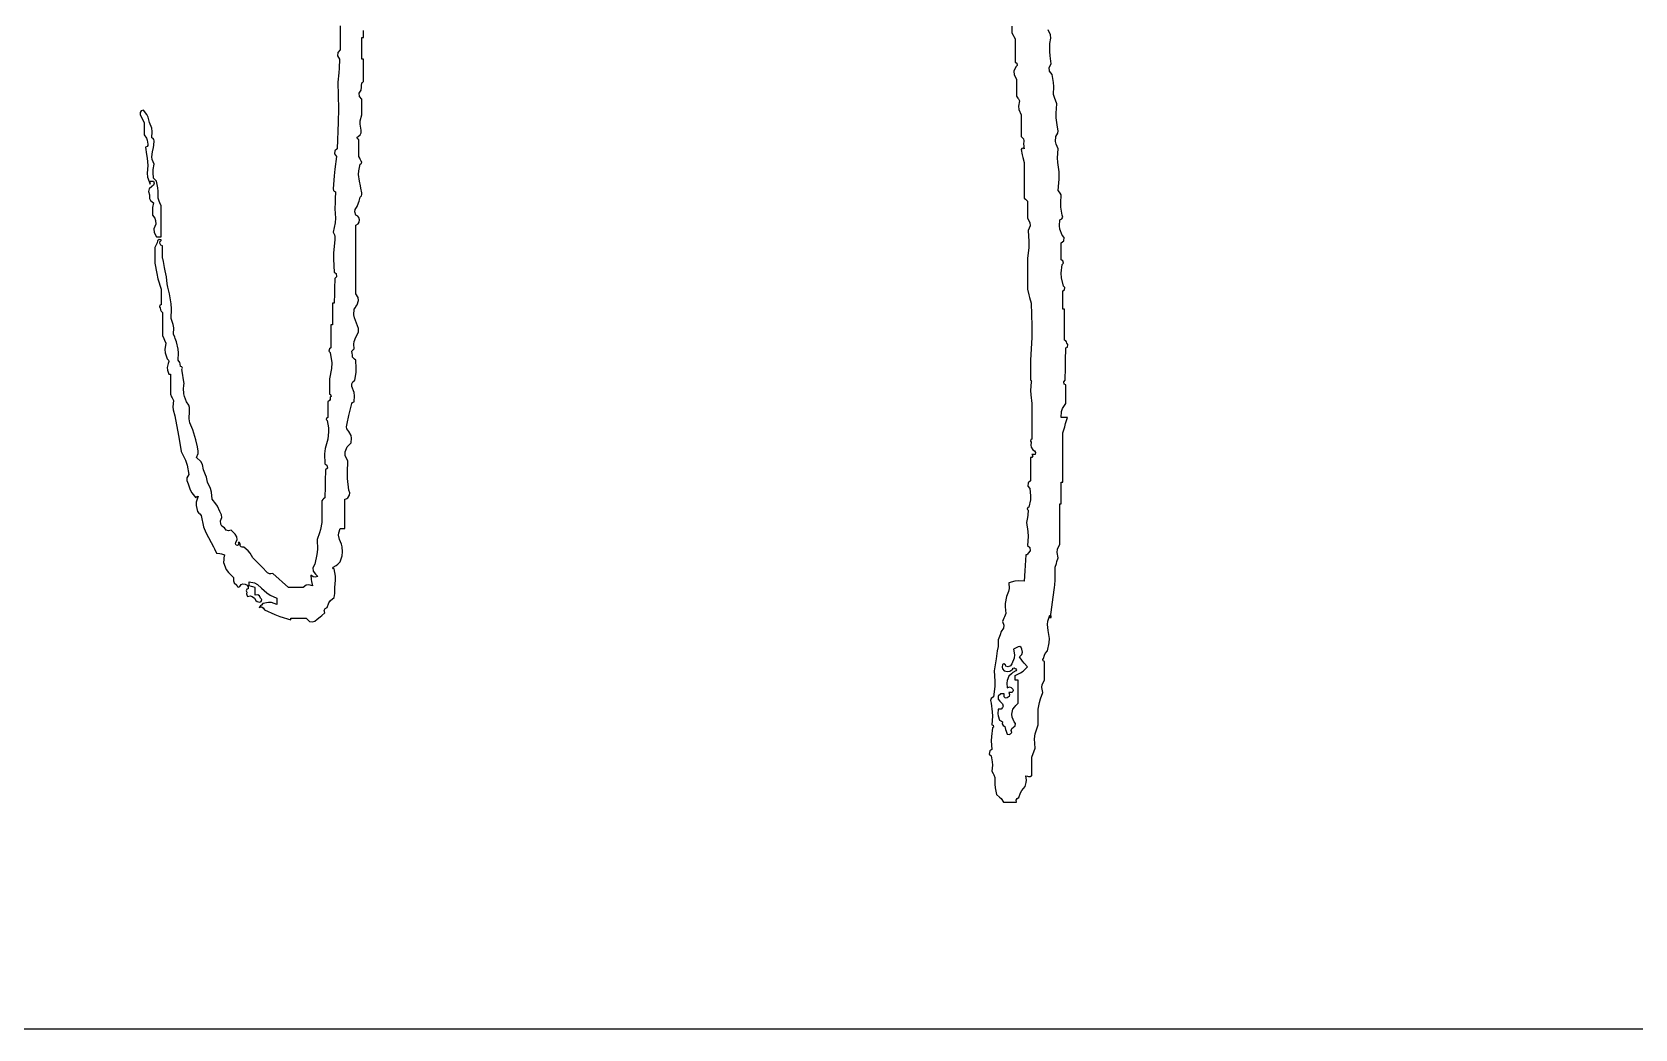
# Model space of a CAD drawing. Header units: inches. Extents: x 0 to 508000, y 0 to 738838.
# Drawn here: x 86850 to 87403, y 11856 to 12199 of the extents above; entities that cross this region are included whole.
import ezdxf

# ---------------------------------------------------------------- set-up
doc = ezdxf.new("R2010")
doc.units = ezdxf.units.IN
doc.header["$LTSCALE"] = 1000
doc.header["$MEASUREMENT"] = 0
doc.layers.get('0').update_dxf_attribs({"true_color": 0xffffff})
doc.layers.add('TK', color=7, linetype='Continuous', true_color=0xffffff)
doc.layers.add('TK-TEXT', color=4, linetype='Continuous', true_color=0x00ffff)

# ---------------------------------------------------------------- blocks, each defined once
blk = doc.blocks.new('CCIAD-TK-A2-图签')
at = {"layer": 'TK', "lineweight": -3}
for p, q in [((531.1173, 51.6277), (582.187, 51.6277)), ((531.1173, 51.6277), (582.187, 51.6277)), ((531.3173, 51.6277), (582.387, 51.6277)), ((533.3173, 51.6277), (582.387, 51.6277))]:
    blk.add_line(p, q, dxfattribs=at)
blk = doc.blocks.new('A$C4E5A0049')
at = {"lineweight": -3}
for p, q in [((18.612, 6.982), (18.612, 6.91)), ((18.82, 6.877), (18.82, 6.938)), ((24.655, 6.979), (24.655, 6.918)), ((25.001, 6.9), (24.981, 6.946)), ((18.612, 6.91), (18.612, 6.765)), ((18.806, 6.799), (18.806, 6.877)), ((18.806, 6.877), (18.812, 6.877)), ((18.806, 6.76), (18.806, 6.799)), ((18.812, 6.877), (18.815, 6.877)), ((18.815, 6.877), (18.82, 6.877)), ((24.655, 6.918), (24.666, 6.896)), ((24.666, 6.896), (24.671, 6.885)), ((24.671, 6.885), (24.683, 6.863)), ((24.683, 6.863), (24.683, 6.779)), ((24.683, 6.779), (24.683, 6.738)), ((24.995, 6.821), (25.004, 6.871)), ((24.996, 6.749), (24.995, 6.821)), ((25.004, 6.871), (25.001, 6.9)), ((18.59, 6.74), (18.588, 6.711)), ((18.588, 6.711), (18.605, 6.682)), ((18.612, 6.765), (18.59, 6.74)), ((18.605, 6.682), (18.603, 6.599)), ((18.806, 6.682), (18.806, 6.76)), ((18.812, 6.682), (18.806, 6.682)), ((18.815, 6.682), (18.812, 6.682)), ((18.82, 6.682), (18.815, 6.682)), ((18.82, 6.602), (18.82, 6.682)), ((24.683, 6.738), (24.683, 6.654)), ((24.683, 6.654), (24.698, 6.646)), ((24.698, 6.646), (24.701, 6.625)), ((24.99, 6.607), (25.009, 6.64)), ((24.999, 6.712), (24.996, 6.749)), ((25.009, 6.64), (24.999, 6.712)), ((18.6, 6.557), (18.591, 6.474)), ((18.603, 6.599), (18.6, 6.557)), ((18.82, 6.561), (18.82, 6.602)), ((18.82, 6.481), (18.82, 6.561)), ((24.69, 6.613), (24.672, 6.572)), ((24.672, 6.572), (24.674, 6.54)), ((24.674, 6.54), (24.696, 6.501)), ((24.701, 6.625), (24.69, 6.613)), ((24.696, 6.501), (24.696, 6.44)), ((24.992, 6.574), (24.99, 6.607)), ((25.016, 6.543), (24.992, 6.574)), ((25.028, 6.472), (25.016, 6.543)), ((18.591, 6.474), (18.596, 6.235)), ((18.782, 6.376), (18.799, 6.404)), ((18.784, 6.346), (18.782, 6.376)), ((18.806, 6.321), (18.784, 6.346)), ((18.799, 6.404), (18.802, 6.429)), ((18.802, 6.429), (18.804, 6.442)), ((18.804, 6.442), (18.806, 6.467)), ((18.806, 6.467), (18.812, 6.472)), ((18.812, 6.472), (18.815, 6.475)), ((18.815, 6.475), (18.82, 6.481)), ((24.696, 6.44), (24.696, 6.41)), ((24.696, 6.41), (24.696, 6.349)), ((24.696, 6.349), (24.708, 6.332)), ((25.031, 6.435), (25.028, 6.472)), ((25.03, 6.363), (25.031, 6.435)), ((25.041, 6.329), (25.03, 6.363)), ((16.822, 6.216), (16.813, 6.202)), ((16.813, 6.202), (16.813, 6.182)), ((16.841, 6.224), (16.822, 6.216)), ((16.871, 6.184), (16.841, 6.224)), ((18.596, 6.235), (18.594, 6.115)), ((18.806, 6.265), (18.806, 6.321)), ((18.806, 6.238), (18.806, 6.265)), ((18.806, 6.182), (18.806, 6.238)), ((24.708, 6.332), (24.713, 6.324)), ((24.713, 6.324), (24.724, 6.307)), ((24.724, 6.307), (24.714, 6.258)), ((24.714, 6.258), (24.718, 6.228)), ((24.718, 6.228), (24.738, 6.182)), ((25.047, 6.313), (25.041, 6.329)), ((25.058, 6.279), (25.047, 6.313)), ((25.052, 6.196), (25.058, 6.279)), ((16.813, 6.182), (16.827, 6.154)), ((16.827, 6.154), (16.834, 6.14)), ((16.834, 6.14), (16.847, 6.113)), ((16.847, 6.113), (16.847, 6.068)), ((16.847, 6.068), (16.847, 6.046)), ((16.883, 6.16), (16.871, 6.184)), ((16.896, 6.113), (16.883, 6.16)), ((16.916, 6.06), (16.896, 6.113)), ((16.92, 6.03), (16.916, 6.06)), ((18.594, 6.115), (18.584, 5.876)), ((18.791, 6.098), (18.792, 6.128)), ((18.799, 6.043), (18.791, 6.098)), ((18.792, 6.128), (18.806, 6.182)), ((24.738, 6.182), (24.738, 6.104)), ((24.738, 6.104), (24.738, 6.065)), ((24.738, 6.065), (24.738, 5.987)), ((25.053, 6.153), (25.052, 6.196)), ((25.065, 6.071), (25.053, 6.153)), ((25.07, 6.037), (25.065, 6.071)), ((16.847, 6.046), (16.847, 6.001)), ((16.847, 6.001), (16.868, 5.972)), ((16.868, 5.972), (16.876, 5.954)), ((16.876, 5.954), (16.882, 5.918)), ((16.882, 5.918), (16.88, 5.904)), ((16.917, 5.974), (16.92, 6.03)), ((16.929, 5.967), (16.917, 5.974)), ((16.935, 5.959), (16.929, 5.967)), ((16.938, 5.946), (16.935, 5.959)), ((16.936, 5.907), (16.938, 5.946)), ((18.764, 5.979), (18.772, 5.987)), ((18.768, 5.964), (18.764, 5.979)), ((18.778, 5.96), (18.768, 5.964)), ((18.772, 5.987), (18.792, 6.002)), ((18.778, 5.899), (18.778, 5.96)), ((18.792, 6.002), (18.8, 6.018)), ((18.8, 6.018), (18.799, 6.043)), ((24.738, 5.987), (24.758, 5.966)), ((24.758, 5.966), (24.763, 5.947)), ((24.763, 5.947), (24.759, 5.918)), ((24.759, 5.918), (24.761, 5.901)), ((25.048, 5.942), (25.051, 5.987)), ((25.053, 5.918), (25.048, 5.942)), ((25.051, 5.987), (25.067, 6.017)), ((25.072, 5.876), (25.053, 5.918)), ((25.067, 6.017), (25.07, 6.037)), ((16.874, 5.896), (16.861, 5.89)), ((16.861, 5.89), (16.869, 5.824)), ((16.869, 5.824), (16.874, 5.79)), ((16.88, 5.904), (16.874, 5.896)), ((16.874, 5.79), (16.882, 5.724)), ((16.917, 5.804), (16.924, 5.849)), ((16.92, 5.779), (16.917, 5.804)), ((16.938, 5.737), (16.92, 5.779)), ((16.924, 5.849), (16.933, 5.887)), ((16.933, 5.887), (16.936, 5.907)), ((18.563, 5.858), (18.56, 5.829)), ((18.56, 5.829), (18.577, 5.807)), ((18.577, 5.807), (18.562, 5.691)), ((18.584, 5.876), (18.563, 5.858)), ((18.778, 5.868), (18.778, 5.899)), ((18.778, 5.807), (18.778, 5.868)), ((18.787, 5.79), (18.778, 5.807)), ((18.791, 5.782), (18.787, 5.79)), ((18.799, 5.765), (18.791, 5.782)), ((24.745, 5.878), (24.738, 5.869)), ((24.738, 5.869), (24.748, 5.822)), ((24.755, 5.881), (24.745, 5.878)), ((24.748, 5.822), (24.753, 5.798)), ((24.753, 5.798), (24.766, 5.751)), ((24.766, 5.876), (24.755, 5.881)), ((24.761, 5.901), (24.762, 5.893)), ((24.762, 5.893), (24.766, 5.876)), ((25.066, 5.793), (25.072, 5.876)), ((25.067, 5.751), (25.066, 5.793)), ((16.882, 5.724), (16.875, 5.657)), ((16.875, 5.657), (16.879, 5.62)), ((16.928, 5.662), (16.93, 5.688)), ((16.931, 5.612), (16.928, 5.662)), ((16.93, 5.688), (16.938, 5.737)), ((18.557, 5.632), (18.549, 5.515)), ((18.562, 5.691), (18.557, 5.632)), ((18.777, 5.645), (18.779, 5.678)), ((18.785, 5.585), (18.777, 5.645)), ((18.779, 5.678), (18.792, 5.737)), ((18.792, 5.737), (18.803, 5.742)), ((18.807, 5.756), (18.799, 5.765)), ((18.803, 5.742), (18.807, 5.756)), ((24.766, 5.751), (24.766, 5.624)), ((25.079, 5.668), (25.067, 5.751)), ((25.079, 5.601), (25.079, 5.668)), ((16.879, 5.62), (16.903, 5.557)), ((16.893, 5.515), (16.886, 5.49)), ((16.886, 5.49), (16.896, 5.46)), ((16.917, 5.536), (16.893, 5.515)), ((16.903, 5.573), (16.903, 5.585)), ((16.903, 5.585), (16.914, 5.585)), ((16.903, 5.568), (16.903, 5.573)), ((16.903, 5.557), (16.903, 5.568)), ((16.914, 5.585), (16.92, 5.585)), ((16.933, 5.549), (16.917, 5.536)), ((16.92, 5.585), (16.931, 5.585)), ((16.942, 5.601), (16.931, 5.612)), ((16.931, 5.585), (16.938, 5.566)), ((16.938, 5.566), (16.933, 5.549)), ((16.948, 5.596), (16.942, 5.601)), ((16.959, 5.585), (16.948, 5.596)), ((16.972, 5.525), (16.959, 5.585)), ((16.974, 5.493), (16.972, 5.525)), ((16.973, 5.432), (16.974, 5.493)), ((18.549, 5.515), (18.552, 5.501)), ((18.552, 5.501), (18.558, 5.494)), ((18.558, 5.494), (18.57, 5.487)), ((18.57, 5.487), (18.567, 5.426)), ((18.794, 5.543), (18.785, 5.585)), ((18.798, 5.522), (18.794, 5.543)), ((18.806, 5.48), (18.798, 5.522)), ((18.806, 5.463), (18.806, 5.48)), ((24.766, 5.624), (24.766, 5.56)), ((24.766, 5.56), (24.766, 5.432)), ((25.072, 5.501), (25.077, 5.568)), ((25.083, 5.485), (25.072, 5.501)), ((25.077, 5.568), (25.079, 5.601)), ((25.088, 5.476), (25.083, 5.485)), ((16.896, 5.46), (16.897, 5.429)), ((16.897, 5.429), (16.906, 5.409)), ((16.906, 5.409), (16.931, 5.39)), ((16.923, 5.346), (16.922, 5.323)), ((16.931, 5.39), (16.923, 5.346)), ((16.984, 5.404), (16.973, 5.432)), ((16.989, 5.39), (16.984, 5.404)), ((17, 5.362), (16.989, 5.39)), ((17, 5.251), (17, 5.362)), ((18.565, 5.396), (18.563, 5.335)), ((18.567, 5.426), (18.565, 5.396)), ((18.746, 5.33), (18.765, 5.355)), ((18.765, 5.355), (18.776, 5.389)), ((18.776, 5.389), (18.781, 5.405)), ((18.781, 5.405), (18.792, 5.439)), ((18.792, 5.439), (18.802, 5.453)), ((18.802, 5.453), (18.806, 5.463)), ((24.766, 5.432), (24.777, 5.421)), ((24.777, 5.421), (24.783, 5.415)), ((24.783, 5.415), (24.794, 5.404)), ((24.794, 5.404), (24.794, 5.343)), ((24.794, 5.343), (24.794, 5.312)), ((25.099, 5.46), (25.088, 5.476)), ((25.094, 5.388), (25.099, 5.46)), ((25.095, 5.35), (25.094, 5.388)), ((25.106, 5.279), (25.095, 5.35)), ((16.922, 5.323), (16.924, 5.279)), ((16.924, 5.279), (16.943, 5.25)), ((16.952, 5.196), (16.935, 5.154)), ((16.943, 5.25), (16.949, 5.231)), ((16.949, 5.231), (16.952, 5.196)), ((17, 5.196), (17, 5.251)), ((17, 5.084), (17, 5.196)), ((18.567, 5.208), (18.549, 5.126)), ((18.563, 5.335), (18.57, 5.251)), ((18.57, 5.251), (18.567, 5.208)), ((18.742, 5.309), (18.746, 5.33)), ((18.751, 5.279), (18.742, 5.309)), ((18.771, 5.27), (18.751, 5.279)), ((18.751, 5.189), (18.772, 5.2)), ((18.78, 5.258), (18.771, 5.27)), ((18.772, 5.2), (18.782, 5.214)), ((18.785, 5.237), (18.78, 5.258)), ((18.782, 5.214), (18.785, 5.237)), ((24.794, 5.312), (24.794, 5.251)), ((24.794, 5.251), (24.816, 5.213)), ((24.816, 5.213), (24.818, 5.181)), ((25.082, 5.181), (25.085, 5.237)), ((25.085, 5.237), (25.103, 5.244)), ((25.103, 5.244), (25.112, 5.261)), ((25.112, 5.261), (25.106, 5.279)), ((16.935, 5.154), (16.937, 5.123)), ((16.937, 5.123), (16.959, 5.084)), ((16.959, 5.084), (16.975, 5.084)), ((16.983, 5.059), (16.967, 5.047)), ((16.975, 5.084), (16.984, 5.084)), ((17, 5.057), (16.983, 5.059)), ((16.984, 5.084), (17, 5.084)), ((16.999, 5.046), (17.001, 5.051)), ((17.001, 5.051), (17, 5.057)), ((18.549, 5.126), (18.559, 5.1)), ((18.563, 5.057), (18.552, 4.941)), ((18.559, 5.1), (18.562, 5.085)), ((18.562, 5.085), (18.563, 5.057)), ((18.751, 4.941), (18.751, 5.189)), ((24.818, 5.181), (24.801, 5.14)), ((24.801, 5.14), (24.808, 5.04)), ((25.087, 5.151), (25.082, 5.181)), ((25.106, 5.098), (25.087, 5.151)), ((25.124, 5.076), (25.106, 5.098)), ((25.121, 5.047), (25.124, 5.076)), ((16.953, 5.004), (16.945, 4.987)), ((16.945, 4.987), (16.945, 4.932)), ((16.945, 4.932), (16.945, 4.904)), ((16.945, 4.904), (16.945, 4.848)), ((16.957, 5.012), (16.953, 5.004)), ((16.966, 5.029), (16.957, 5.012)), ((16.967, 5.047), (16.966, 5.029)), ((16.988, 5.025), (16.993, 5.043)), ((16.997, 5.008), (16.988, 5.025)), ((16.993, 5.043), (16.999, 5.046)), ((17.014, 5.001), (16.997, 5.008)), ((17.014, 4.959), (17.014, 5.001)), ((17.014, 4.939), (17.014, 4.959)), ((17.014, 4.897), (17.014, 4.939)), ((18.552, 4.941), (18.55, 4.882)), ((18.751, 4.818), (18.751, 4.941)), ((24.807, 4.989), (24.794, 4.89)), ((24.808, 5.04), (24.807, 4.989)), ((25.099, 5.029), (25.121, 5.047)), ((25.099, 4.968), (25.099, 5.029)), ((25.099, 4.937), (25.099, 4.968)), ((25.099, 4.876), (25.099, 4.937)), ((16.945, 4.848), (16.961, 4.753)), ((17.017, 4.883), (17.014, 4.897)), ((17.018, 4.876), (17.017, 4.883)), ((17.021, 4.862), (17.018, 4.876)), ((17.032, 4.807), (17.021, 4.862)), ((17.038, 4.779), (17.032, 4.807)), ((17.049, 4.723), (17.038, 4.779)), ((18.55, 4.882), (18.556, 4.765)), ((18.556, 4.765), (18.576, 4.754)), ((18.751, 4.57), (18.751, 4.818)), ((24.794, 4.89), (24.794, 4.779)), ((24.794, 4.779), (24.794, 4.723)), ((25.098, 4.757), (25.106, 4.834)), ((25.114, 4.868), (25.099, 4.876)), ((25.106, 4.834), (25.118, 4.847)), ((25.118, 4.847), (25.114, 4.868)), ((16.961, 4.753), (16.972, 4.705)), ((16.972, 4.705), (17, 4.612)), ((17.056, 4.662), (17.049, 4.723)), ((17.062, 4.631), (17.056, 4.662)), ((17.077, 4.57), (17.062, 4.631)), ((18.561, 4.62), (18.559, 4.576)), ((18.563, 4.709), (18.561, 4.62)), ((18.579, 4.725), (18.563, 4.709)), ((18.576, 4.754), (18.579, 4.725)), ((24.794, 4.723), (24.794, 4.612)), ((25.101, 4.716), (25.098, 4.757)), ((25.12, 4.64), (25.101, 4.716)), ((25.132, 4.628), (25.12, 4.64)), ((25.128, 4.606), (25.132, 4.628)), ((17, 4.473), (16.99, 4.469)), ((17, 4.612), (17, 4.557)), ((17, 4.557), (17, 4.529)), ((17, 4.529), (17, 4.473)), ((17.09, 4.482), (17.077, 4.57)), ((17.093, 4.437), (17.09, 4.482)), ((18.548, 4.487), (18.542, 4.487)), ((18.542, 4.487), (18.542, 4.409)), ((18.551, 4.487), (18.548, 4.487)), ((18.556, 4.487), (18.551, 4.487)), ((18.559, 4.576), (18.556, 4.487)), ((18.772, 4.538), (18.751, 4.57)), ((18.753, 4.457), (18.765, 4.473)), ((18.765, 4.473), (18.776, 4.511)), ((18.776, 4.511), (18.772, 4.538)), ((24.794, 4.612), (24.807, 4.562)), ((24.807, 4.562), (24.814, 4.537)), ((24.814, 4.537), (24.828, 4.487)), ((24.828, 4.487), (24.835, 4.282)), ((25.113, 4.598), (25.128, 4.606)), ((25.113, 4.532), (25.113, 4.598)), ((25.113, 4.498), (25.113, 4.532)), ((25.113, 4.432), (25.113, 4.498)), ((16.99, 4.469), (16.986, 4.454)), ((16.986, 4.454), (16.993, 4.445)), ((16.993, 4.445), (16.994, 4.427)), ((16.994, 4.427), (17, 4.415)), ((17, 4.415), (17.014, 4.404)), ((17.014, 4.404), (17.014, 4.32)), ((17.091, 4.348), (17.093, 4.437)), ((17.11, 4.296), (17.091, 4.348)), ((18.542, 4.409), (18.542, 4.37)), ((18.542, 4.37), (18.542, 4.293)), ((18.735, 4.381), (18.737, 4.432)), ((18.74, 4.354), (18.735, 4.381)), ((18.737, 4.432), (18.748, 4.448)), ((18.758, 4.307), (18.74, 4.354)), ((18.748, 4.448), (18.753, 4.457)), ((25.119, 4.432), (25.113, 4.432)), ((25.122, 4.432), (25.119, 4.432)), ((25.127, 4.432), (25.122, 4.432)), ((25.127, 4.32), (25.127, 4.432)), ((17.014, 4.32), (17.014, 4.279)), ((17.014, 4.279), (17.014, 4.195)), ((17.014, 4.195), (17.025, 4.168)), ((17.115, 4.265), (17.11, 4.296)), ((17.111, 4.209), (17.115, 4.265)), ((17.123, 4.182), (17.111, 4.209)), ((18.534, 4.293), (18.528, 4.293)), ((18.528, 4.293), (18.528, 4.209)), ((18.528, 4.209), (18.528, 4.168)), ((18.537, 4.293), (18.534, 4.293)), ((18.542, 4.293), (18.537, 4.293)), ((18.751, 4.182), (18.775, 4.225)), ((18.777, 4.26), (18.758, 4.307)), ((18.775, 4.225), (18.777, 4.26)), ((24.835, 4.282), (24.833, 4.178)), ((25.127, 4.265), (25.127, 4.32)), ((25.127, 4.154), (25.127, 4.265)), ((17.025, 4.168), (17.031, 4.154)), ((17.031, 4.154), (17.042, 4.126)), ((17.042, 4.126), (17.034, 4.071)), ((17.034, 4.071), (17.037, 4.04)), ((17.037, 4.04), (17.056, 3.987)), ((17.128, 4.168), (17.123, 4.182)), ((17.139, 4.14), (17.128, 4.168)), ((17.153, 4.074), (17.139, 4.14)), ((17.156, 4.04), (17.153, 4.074)), ((17.153, 3.973), (17.156, 4.04)), ((18.514, 4.076), (18.51, 4.055)), ((18.51, 4.055), (18.521, 4.043)), ((18.528, 4.084), (18.514, 4.076)), ((18.521, 4.043), (18.536, 3.949)), ((18.528, 4.168), (18.528, 4.084)), ((18.716, 4.056), (18.724, 4.065)), ((18.72, 4.034), (18.716, 4.056)), ((18.724, 4.065), (18.728, 4.069)), ((18.728, 4.069), (18.737, 4.077)), ((18.735, 4.119), (18.738, 4.142)), ((18.737, 4.077), (18.735, 4.119)), ((18.738, 4.142), (18.751, 4.182)), ((24.833, 4.178), (24.822, 3.973)), ((25.14, 4.147), (25.127, 4.154)), ((25.138, 3.968), (25.141, 4.084)), ((25.145, 4.14), (25.14, 4.147)), ((25.141, 4.084), (25.156, 4.092)), ((25.148, 4.126), (25.145, 4.14)), ((25.159, 4.114), (25.148, 4.126)), ((25.156, 4.092), (25.159, 4.114)), ((17.063, 3.945), (17.055, 3.907)), ((17.055, 3.907), (17.057, 3.885)), ((17.056, 3.987), (17.068, 3.975)), ((17.07, 3.961), (17.063, 3.945)), ((17.068, 3.975), (17.07, 3.961)), ((17.168, 3.954), (17.153, 3.973)), ((17.173, 3.941), (17.168, 3.954)), ((17.174, 3.918), (17.173, 3.941)), ((17.186, 3.915), (17.174, 3.918)), ((17.193, 3.901), (17.186, 3.915)), ((17.188, 3.89), (17.193, 3.901)), ((18.534, 3.899), (18.515, 3.806)), ((18.536, 3.949), (18.534, 3.899)), ((18.721, 4.023), (18.72, 4.034)), ((18.723, 4.001), (18.721, 4.023)), ((18.734, 3.99), (18.723, 4.001)), ((18.74, 3.984), (18.734, 3.99)), ((18.751, 3.973), (18.74, 3.984)), ((18.756, 3.901), (18.751, 3.973)), ((18.755, 3.864), (18.756, 3.901)), ((24.822, 3.973), (24.822, 3.901)), ((24.822, 3.901), (24.822, 3.865)), ((25.134, 3.793), (25.137, 3.909)), ((25.137, 3.909), (25.138, 3.968)), ((17.057, 3.885), (17.07, 3.848)), ((17.07, 3.848), (17.075, 3.848)), ((17.075, 3.848), (17.078, 3.848)), ((17.078, 3.848), (17.084, 3.848)), ((17.084, 3.848), (17.084, 3.776)), ((17.084, 3.776), (17.084, 3.74)), ((17.196, 3.84), (17.188, 3.89)), ((17.2, 3.815), (17.196, 3.84)), ((17.209, 3.765), (17.2, 3.815)), ((17.206, 3.748), (17.209, 3.765)), ((18.515, 3.806), (18.515, 3.751)), ((18.515, 3.751), (18.515, 3.723)), ((18.716, 3.762), (18.724, 3.778)), ((18.716, 3.737), (18.716, 3.762)), ((18.724, 3.778), (18.744, 3.793)), ((18.744, 3.793), (18.755, 3.864)), ((24.822, 3.865), (24.822, 3.793)), ((24.822, 3.793), (24.828, 3.792)), ((24.828, 3.779), (24.823, 3.701)), ((24.828, 3.792), (24.832, 3.784)), ((24.832, 3.784), (24.828, 3.779)), ((25.123, 3.78), (25.134, 3.793)), ((25.126, 3.759), (25.123, 3.78)), ((25.141, 3.751), (25.126, 3.759)), ((25.141, 3.684), (25.141, 3.751)), ((17.084, 3.74), (17.084, 3.668)), ((17.084, 3.668), (17.095, 3.645)), ((17.095, 3.645), (17.1, 3.634)), ((17.1, 3.634), (17.111, 3.612)), ((17.111, 3.612), (17.107, 3.556)), ((17.202, 3.723), (17.205, 3.74)), ((17.205, 3.672), (17.202, 3.723)), ((17.205, 3.74), (17.206, 3.748)), ((17.21, 3.646), (17.205, 3.672)), ((17.23, 3.598), (17.21, 3.646)), ((18.515, 3.61), (18.501, 3.598)), ((18.515, 3.723), (18.515, 3.668)), ((18.515, 3.668), (18.525, 3.664)), ((18.521, 3.621), (18.515, 3.61)), ((18.529, 3.648), (18.521, 3.64)), ((18.521, 3.64), (18.521, 3.621)), ((18.525, 3.664), (18.529, 3.648)), ((18.736, 3.684), (18.716, 3.737)), ((18.74, 3.654), (18.736, 3.684)), ((18.737, 3.598), (18.74, 3.654)), ((24.823, 3.701), (24.824, 3.661)), ((24.824, 3.661), (24.835, 3.584)), ((25.141, 3.651), (25.141, 3.684)), ((25.141, 3.584), (25.141, 3.651)), ((17.107, 3.556), (17.11, 3.527)), ((17.11, 3.527), (17.125, 3.473)), ((17.125, 3.473), (17.148, 3.345)), ((17.249, 3.569), (17.23, 3.598)), ((17.255, 3.55), (17.249, 3.569)), ((17.252, 3.447), (17.257, 3.515)), ((17.257, 3.515), (17.255, 3.55)), ((18.501, 3.598), (18.501, 3.542)), ((18.501, 3.542), (18.501, 3.515)), ((18.501, 3.515), (18.501, 3.459)), ((18.674, 3.404), (18.69, 3.476)), ((18.69, 3.476), (18.699, 3.512)), ((18.699, 3.512), (18.716, 3.584)), ((18.716, 3.584), (18.721, 3.593)), ((18.721, 3.593), (18.727, 3.597)), ((18.727, 3.597), (18.737, 3.598)), ((24.835, 3.584), (24.835, 3.456)), ((25.099, 3.459), (25.101, 3.512)), ((25.101, 3.512), (25.11, 3.541)), ((25.11, 3.541), (25.141, 3.584)), ((17.148, 3.345), (17.16, 3.281)), ((17.259, 3.41), (17.252, 3.447)), ((17.285, 3.348), (17.259, 3.41)), ((17.305, 3.288), (17.285, 3.348)), ((18.49, 3.455), (18.486, 3.44)), ((18.486, 3.44), (18.494, 3.431)), ((18.501, 3.459), (18.49, 3.455)), ((18.494, 3.431), (18.505, 3.365)), ((18.506, 3.331), (18.501, 3.265)), ((18.505, 3.365), (18.506, 3.331)), ((18.667, 3.376), (18.674, 3.404)), ((18.671, 3.356), (18.667, 3.376)), ((18.688, 3.334), (18.671, 3.356)), ((18.709, 3.297), (18.688, 3.334)), ((24.835, 3.456), (24.835, 3.392)), ((24.835, 3.392), (24.835, 3.265)), ((25.122, 3.459), (25.099, 3.459)), ((25.113, 3.32), (25.13, 3.376)), ((25.113, 3.142), (25.113, 3.32)), ((25.133, 3.459), (25.122, 3.459)), ((25.13, 3.376), (25.138, 3.404)), ((25.155, 3.459), (25.133, 3.459)), ((25.138, 3.404), (25.155, 3.459)), ((17.16, 3.281), (17.181, 3.153)), ((17.313, 3.257), (17.305, 3.288)), ((17.327, 3.195), (17.313, 3.257)), ((17.334, 3.157), (17.327, 3.195)), ((18.475, 3.179), (18.469, 3.132)), ((18.501, 3.265), (18.475, 3.179)), ((18.655, 3.149), (18.674, 3.195)), ((18.674, 3.195), (18.688, 3.209)), ((18.688, 3.209), (18.695, 3.216)), ((18.695, 3.216), (18.709, 3.23)), ((18.714, 3.272), (18.709, 3.297)), ((18.709, 3.23), (18.714, 3.272)), ((24.825, 3.261), (24.821, 3.245)), ((24.821, 3.245), (24.828, 3.237)), ((24.835, 3.265), (24.825, 3.261)), ((24.828, 3.237), (24.825, 3.209)), ((24.825, 3.209), (24.828, 3.192)), ((24.828, 3.192), (24.842, 3.167)), ((17.181, 3.153), (17.22, 3.075)), ((17.22, 3.075), (17.234, 3.031)), ((17.234, 3.031), (17.25, 2.945)), ((17.32, 3.098), (17.333, 3.135)), ((17.357, 3.063), (17.32, 3.098)), ((17.333, 3.135), (17.334, 3.157)), ((17.372, 3.037), (17.357, 3.063)), ((17.382, 2.987), (17.372, 3.037)), ((18.469, 3.132), (18.473, 3.042)), ((18.473, 3.042), (18.492, 3.031)), ((18.492, 3.031), (18.496, 3.002)), ((18.657, 3.114), (18.655, 3.149)), ((18.681, 3.07), (18.657, 3.114)), ((18.676, 2.965), (18.681, 3.07)), ((24.834, 3.099), (24.822, 3.098)), ((24.822, 3.098), (24.822, 3.015)), ((24.842, 3.115), (24.834, 3.099)), ((24.847, 3.126), (24.835, 3.126)), ((24.835, 3.126), (24.842, 3.115)), ((24.842, 3.167), (24.859, 3.159)), ((24.852, 3.126), (24.847, 3.126)), ((24.863, 3.126), (24.852, 3.126)), ((24.859, 3.159), (24.866, 3.144)), ((24.866, 3.144), (24.863, 3.126)), ((25.113, 3.053), (25.113, 3.142)), ((25.113, 2.876), (25.113, 3.053)), ((17.233, 2.916), (17.231, 2.893)), ((17.231, 2.893), (17.243, 2.862)), ((17.25, 2.945), (17.233, 2.916)), ((17.401, 2.944), (17.382, 2.987)), ((17.408, 2.921), (17.401, 2.944)), ((17.417, 2.876), (17.408, 2.921)), ((18.477, 2.887), (18.476, 2.837)), ((18.48, 2.987), (18.477, 2.887)), ((18.496, 3.002), (18.48, 2.987)), ((18.677, 2.911), (18.676, 2.965)), ((18.688, 2.806), (18.677, 2.911)), ((24.822, 2.89), (24.8, 2.871)), ((24.822, 3.015), (24.822, 2.973)), ((24.822, 2.973), (24.822, 2.89)), ((17.243, 2.862), (17.262, 2.808)), ((17.262, 2.808), (17.277, 2.781)), ((17.277, 2.781), (17.313, 2.737)), ((17.313, 2.737), (17.318, 2.745)), ((17.334, 2.751), (17.317, 2.698)), ((17.318, 2.745), (17.324, 2.749)), ((17.324, 2.749), (17.334, 2.751)), ((17.446, 2.819), (17.417, 2.876)), ((17.455, 2.786), (17.446, 2.819)), ((17.459, 2.723), (17.455, 2.786)), ((18.476, 2.837), (18.473, 2.737)), ((18.681, 2.737), (18.695, 2.761)), ((18.697, 2.78), (18.688, 2.806)), ((18.695, 2.761), (18.697, 2.78)), ((24.8, 2.871), (24.797, 2.842)), ((24.797, 2.842), (24.815, 2.82)), ((24.815, 2.82), (24.823, 2.754)), ((24.823, 2.754), (24.821, 2.719)), ((25.099, 2.798), (25.099, 2.876)), ((25.099, 2.876), (25.105, 2.876)), ((25.099, 2.759), (25.099, 2.798)), ((25.099, 2.681), (25.099, 2.759)), ((25.105, 2.876), (25.108, 2.876)), ((25.108, 2.876), (25.113, 2.876)), ((17.317, 2.698), (17.315, 2.666)), ((17.315, 2.666), (17.327, 2.612)), ((17.327, 2.612), (17.341, 2.598)), ((17.341, 2.598), (17.348, 2.591)), ((17.493, 2.683), (17.459, 2.723)), ((17.507, 2.66), (17.493, 2.683)), ((17.528, 2.612), (17.507, 2.66)), ((17.545, 2.583), (17.528, 2.612)), ((18.456, 2.72), (18.445, 2.709)), ((18.445, 2.709), (18.445, 2.631)), ((18.445, 2.631), (18.445, 2.592)), ((18.462, 2.726), (18.456, 2.72)), ((18.473, 2.737), (18.462, 2.726)), ((18.653, 2.723), (18.665, 2.728)), ((18.653, 2.617), (18.653, 2.723)), ((18.653, 2.564), (18.653, 2.617)), ((18.665, 2.728), (18.67, 2.731)), ((18.67, 2.731), (18.681, 2.737)), ((24.797, 2.649), (24.793, 2.634)), ((24.793, 2.634), (24.801, 2.626)), ((24.808, 2.653), (24.797, 2.649)), ((24.801, 2.626), (24.797, 2.581)), ((24.821, 2.719), (24.808, 2.653)), ((25.085, 2.537), (25.085, 2.681)), ((25.085, 2.681), (25.091, 2.681)), ((25.091, 2.681), (25.094, 2.681)), ((25.094, 2.681), (25.099, 2.681)), ((17.348, 2.591), (17.361, 2.577)), ((17.361, 2.577), (17.383, 2.475)), ((17.383, 2.475), (17.402, 2.425)), ((17.535, 2.528), (17.547, 2.56)), ((17.537, 2.5), (17.535, 2.528)), ((17.546, 2.482), (17.537, 2.5)), ((17.547, 2.56), (17.545, 2.583)), ((17.57, 2.466), (17.546, 2.482)), ((17.586, 2.445), (17.57, 2.466)), ((18.433, 2.452), (18.424, 2.421)), ((18.445, 2.514), (18.433, 2.452)), ((18.445, 2.592), (18.445, 2.514)), ((18.599, 2.422), (18.612, 2.459)), ((18.612, 2.459), (18.628, 2.459)), ((18.628, 2.459), (18.637, 2.459)), ((18.637, 2.459), (18.653, 2.459)), ((18.653, 2.459), (18.653, 2.564)), ((24.794, 2.559), (24.787, 2.514)), ((24.787, 2.514), (24.798, 2.432)), ((24.797, 2.581), (24.794, 2.559)), ((25.085, 2.464), (25.085, 2.537)), ((25.085, 2.32), (25.085, 2.464)), ((17.402, 2.425), (17.452, 2.334)), ((17.452, 2.334), (17.471, 2.295)), ((17.607, 2.438), (17.586, 2.445)), ((17.632, 2.445), (17.607, 2.438)), ((17.646, 2.431), (17.632, 2.445)), ((17.653, 2.424), (17.646, 2.431)), ((17.667, 2.41), (17.653, 2.424)), ((17.683, 2.384), (17.667, 2.41)), ((17.669, 2.323), (17.674, 2.334)), ((17.676, 2.309), (17.669, 2.323)), ((17.674, 2.334), (17.685, 2.362)), ((17.688, 2.306), (17.676, 2.309)), ((17.685, 2.362), (17.683, 2.384)), ((17.698, 2.312), (17.688, 2.306)), ((17.707, 2.333), (17.695, 2.334)), ((17.695, 2.334), (17.701, 2.324)), ((17.701, 2.324), (17.698, 2.312)), ((17.715, 2.317), (17.707, 2.333)), ((17.709, 2.306), (17.715, 2.317)), ((18.424, 2.421), (18.403, 2.362)), ((18.403, 2.362), (18.406, 2.272)), ((18.597, 2.4), (18.599, 2.422)), ((18.605, 2.362), (18.597, 2.4)), ((18.624, 2.32), (18.605, 2.362)), ((18.63, 2.296), (18.624, 2.32)), ((24.8, 2.389), (24.794, 2.306)), ((24.798, 2.432), (24.8, 2.389)), ((25.065, 2.274), (25.085, 2.32)), ((17.471, 2.295), (17.481, 2.276)), ((17.481, 2.276), (17.5, 2.237)), ((17.5, 2.237), (17.529, 2.234)), ((17.529, 2.234), (17.543, 2.232)), ((17.543, 2.232), (17.57, 2.223)), ((17.564, 2.181), (17.563, 2.153)), ((17.565, 2.195), (17.564, 2.181)), ((17.57, 2.223), (17.565, 2.195)), ((17.72, 2.296), (17.709, 2.306)), ((17.729, 2.293), (17.72, 2.296)), ((17.744, 2.292), (17.729, 2.293)), ((17.783, 2.26), (17.744, 2.292)), ((17.801, 2.239), (17.783, 2.26)), ((17.827, 2.195), (17.801, 2.239)), ((17.88, 2.142), (17.827, 2.195)), ((18.401, 2.227), (18.383, 2.139)), ((18.406, 2.272), (18.401, 2.227)), ((18.612, 2.16), (18.624, 2.195)), ((18.624, 2.195), (18.629, 2.214)), ((18.629, 2.214), (18.633, 2.251)), ((18.633, 2.251), (18.63, 2.296)), ((24.78, 2.223), (24.775, 2.128)), ((24.79, 2.224), (24.78, 2.223)), ((24.796, 2.228), (24.79, 2.224)), ((24.794, 2.306), (24.815, 2.288)), ((24.801, 2.237), (24.796, 2.228)), ((24.818, 2.259), (24.801, 2.237)), ((24.815, 2.288), (24.818, 2.259)), ((25.06, 2.162), (25.072, 2.195)), ((25.062, 2.244), (25.065, 2.274)), ((25.072, 2.195), (25.062, 2.244)), ((17.563, 2.153), (17.586, 2.093)), ((17.586, 2.093), (17.606, 2.064)), ((17.606, 2.064), (17.653, 2.021)), ((17.653, 2.021), (17.651, 1.991)), ((17.906, 2.116), (17.88, 2.142)), ((17.959, 2.063), (17.906, 2.116)), ((17.976, 2.054), (17.959, 2.063)), ((17.988, 2.053), (17.976, 2.054)), ((18.007, 2.056), (17.988, 2.053)), ((18.063, 2.006), (18.007, 2.056)), ((18.368, 2.027), (18.348, 2.042)), ((18.348, 2.042), (18.351, 2.003)), ((18.383, 2.139), (18.365, 2.108)), ((18.365, 2.108), (18.367, 2.077)), ((18.367, 2.077), (18.389, 2.049)), ((18.385, 2.023), (18.368, 2.027)), ((18.41, 2.028), (18.385, 2.023)), ((18.389, 2.049), (18.398, 2.041)), ((18.398, 2.041), (18.402, 2.037)), ((18.402, 2.037), (18.41, 2.028)), ((18.546, 2.106), (18.549, 2.112)), ((18.55, 2.098), (18.546, 2.106)), ((18.549, 2.112), (18.576, 2.129)), ((18.556, 2.098), (18.55, 2.098)), ((18.569, 2.032), (18.556, 2.098)), ((18.57, 1.997), (18.569, 2.032)), ((18.576, 2.129), (18.589, 2.139)), ((18.589, 2.139), (18.612, 2.16)), ((24.772, 2.081), (24.766, 1.987)), ((24.775, 2.128), (24.772, 2.081)), ((25.044, 2.112), (25.055, 2.145)), ((25.044, 2.062), (25.044, 2.112)), ((25.044, 2.037), (25.044, 2.062)), ((25.044, 1.987), (25.044, 2.037)), ((25.055, 2.145), (25.06, 2.162)), ((17.651, 1.991), (17.659, 1.972)), ((17.659, 1.972), (17.681, 1.952)), ((17.681, 1.952), (17.684, 1.94)), ((17.684, 1.94), (17.698, 1.933)), ((17.698, 1.933), (17.709, 1.938)), ((17.709, 1.938), (17.72, 1.956)), ((17.72, 1.956), (17.737, 1.963)), ((17.737, 1.963), (17.757, 1.959)), ((17.757, 1.959), (17.776, 1.951)), ((17.773, 1.915), (17.766, 1.901)), ((17.766, 1.901), (17.771, 1.889)), ((17.771, 1.889), (17.77, 1.872)), ((17.785, 1.917), (17.773, 1.915)), ((17.776, 1.951), (17.785, 1.937)), ((17.785, 1.937), (17.785, 1.917)), ((17.792, 1.966), (17.792, 1.98)), ((17.792, 1.98), (17.841, 1.971)), ((17.792, 1.959), (17.792, 1.966)), ((17.792, 1.945), (17.792, 1.959)), ((17.814, 1.939), (17.792, 1.945)), ((17.825, 1.937), (17.814, 1.939)), ((17.848, 1.931), (17.825, 1.937)), ((17.841, 1.971), (17.867, 1.958)), ((17.848, 1.903), (17.848, 1.931)), ((17.848, 1.889), (17.848, 1.903)), ((17.848, 1.862), (17.848, 1.889)), ((17.867, 1.958), (17.903, 1.924)), ((17.903, 1.924), (17.953, 1.881)), ((17.953, 1.881), (17.982, 1.862)), ((18.091, 1.981), (18.063, 2.006)), ((18.146, 1.931), (18.091, 1.981)), ((18.199, 1.931), (18.146, 1.931)), ((18.226, 1.931), (18.199, 1.931)), ((18.278, 1.931), (18.226, 1.931)), ((18.306, 1.951), (18.278, 1.931)), ((18.329, 1.955), (18.306, 1.951)), ((18.362, 1.945), (18.329, 1.955)), ((18.351, 2.003), (18.354, 1.983)), ((18.354, 1.983), (18.362, 1.945)), ((18.556, 1.841), (18.562, 1.877)), ((18.562, 1.877), (18.563, 1.895)), ((18.563, 1.931), (18.57, 1.997)), ((18.563, 1.895), (18.563, 1.931)), ((24.624, 1.895), (24.606, 1.848)), ((24.629, 1.922), (24.624, 1.895)), ((24.681, 1.988), (24.627, 1.973)), ((24.627, 1.973), (24.629, 1.922)), ((24.71, 1.991), (24.681, 1.988)), ((24.766, 1.987), (24.71, 1.991)), ((25.026, 1.842), (25.037, 1.931)), ((25.037, 1.931), (25.04, 1.953)), ((25.04, 1.953), (25.041, 1.964)), ((25.041, 1.964), (25.044, 1.987)), ((17.77, 1.872), (17.771, 1.863)), ((17.771, 1.863), (17.778, 1.848)), ((17.778, 1.848), (17.803, 1.854)), ((17.803, 1.854), (17.821, 1.85)), ((17.821, 1.85), (17.841, 1.834)), ((17.841, 1.834), (17.852, 1.813)), ((17.87, 1.863), (17.848, 1.862)), ((17.852, 1.813), (17.866, 1.803)), ((17.866, 1.803), (17.889, 1.799)), ((17.886, 1.854), (17.87, 1.863)), ((17.896, 1.764), (17.882, 1.75)), ((17.882, 1.75), (17.903, 1.755)), ((17.896, 1.834), (17.886, 1.854)), ((17.889, 1.799), (17.902, 1.805)), ((17.906, 1.823), (17.896, 1.834)), ((17.903, 1.771), (17.896, 1.764)), ((17.902, 1.805), (17.906, 1.823)), ((17.917, 1.785), (17.903, 1.771)), ((17.903, 1.755), (17.92, 1.748)), ((17.966, 1.795), (17.917, 1.785)), ((17.92, 1.748), (17.931, 1.73)), ((17.995, 1.794), (17.966, 1.795)), ((17.982, 1.862), (18.042, 1.834)), ((18.042, 1.778), (17.995, 1.794)), ((18.042, 1.834), (18.042, 1.812)), ((18.042, 1.812), (18.042, 1.8)), ((18.042, 1.8), (18.042, 1.778)), ((18.468, 1.722), (18.475, 1.74)), ((18.475, 1.74), (18.494, 1.75)), ((18.494, 1.75), (18.509, 1.791)), ((18.509, 1.791), (18.523, 1.812)), ((18.523, 1.812), (18.556, 1.841)), ((24.595, 1.787), (24.594, 1.756)), ((24.594, 1.756), (24.599, 1.695)), ((24.606, 1.848), (24.595, 1.787)), ((25.009, 1.709), (25.02, 1.798)), ((25.02, 1.798), (25.026, 1.842)), ((17.931, 1.73), (18.023, 1.686)), ((18.023, 1.686), (18.07, 1.668)), ((18.07, 1.668), (18.167, 1.639)), ((18.167, 1.648), (18.167, 1.653)), ((18.167, 1.653), (18.223, 1.653)), ((18.167, 1.645), (18.167, 1.648)), ((18.167, 1.639), (18.167, 1.645)), ((18.223, 1.653), (18.251, 1.653)), ((18.251, 1.653), (18.306, 1.653)), ((18.306, 1.653), (18.317, 1.642)), ((18.317, 1.642), (18.323, 1.636)), ((18.323, 1.636), (18.334, 1.625)), ((18.334, 1.625), (18.363, 1.621)), ((18.363, 1.621), (18.382, 1.627)), ((18.382, 1.627), (18.403, 1.646)), ((18.403, 1.646), (18.432, 1.667)), ((18.432, 1.667), (18.446, 1.678)), ((18.446, 1.678), (18.473, 1.702)), ((18.473, 1.702), (18.468, 1.722)), ((24.583, 1.653), (24.571, 1.625)), ((24.571, 1.625), (24.582, 1.59)), ((24.582, 1.59), (24.578, 1.565)), ((24.588, 1.667), (24.583, 1.653)), ((24.599, 1.695), (24.588, 1.667)), ((24.974, 1.597), (24.977, 1.628)), ((24.981, 1.542), (24.974, 1.597)), ((24.977, 1.628), (24.995, 1.681)), ((24.995, 1.681), (25.004, 1.674)), ((25.002, 1.653), (25.005, 1.675)), ((25.006, 1.664), (25.002, 1.653)), ((25.004, 1.674), (25.006, 1.664)), ((25.005, 1.675), (25.006, 1.686)), ((25.006, 1.686), (25.009, 1.709)), ((24.543, 1.488), (24.53, 1.459)), ((24.53, 1.459), (24.531, 1.42)), ((24.549, 1.504), (24.543, 1.488)), ((24.558, 1.535), (24.549, 1.504)), ((24.578, 1.565), (24.558, 1.535)), ((24.993, 1.471), (24.981, 1.542)), ((24.991, 1.432), (24.993, 1.471)), ((24.523, 1.361), (24.512, 1.289)), ((24.53, 1.4), (24.523, 1.361)), ((24.531, 1.42), (24.53, 1.4)), ((24.686, 1.383), (24.669, 1.375)), ((24.669, 1.375), (24.678, 1.323)), ((24.678, 1.323), (24.674, 1.293)), ((24.694, 1.387), (24.686, 1.383)), ((24.71, 1.396), (24.694, 1.387)), ((24.727, 1.398), (24.71, 1.396)), ((24.724, 1.306), (24.744, 1.327)), ((24.75, 1.268), (24.724, 1.306)), ((24.739, 1.39), (24.727, 1.398)), ((24.745, 1.375), (24.739, 1.39)), ((24.744, 1.327), (24.75, 1.347)), ((24.75, 1.347), (24.745, 1.375)), ((24.94, 1.292), (24.947, 1.322)), ((24.947, 1.322), (24.955, 1.337)), ((24.955, 1.337), (24.974, 1.361)), ((24.974, 1.361), (24.991, 1.432)), ((24.506, 1.253), (24.495, 1.181)), ((24.495, 1.181), (24.502, 1.087)), ((24.512, 1.289), (24.506, 1.253)), ((24.571, 1.236), (24.567, 1.214)), ((24.567, 1.214), (24.571, 1.199)), ((24.582, 1.243), (24.571, 1.236)), ((24.571, 1.199), (24.585, 1.181)), ((24.598, 1.235), (24.582, 1.243)), ((24.585, 1.181), (24.615, 1.173)), ((24.599, 1.223), (24.598, 1.235)), ((24.622, 1.217), (24.599, 1.223)), ((24.615, 1.173), (24.637, 1.177)), ((24.641, 1.224), (24.622, 1.217)), ((24.65, 1.154), (24.627, 1.132)), ((24.637, 1.177), (24.662, 1.195)), ((24.655, 1.243), (24.641, 1.224)), ((24.663, 1.164), (24.65, 1.154)), ((24.674, 1.293), (24.655, 1.243)), ((24.662, 1.195), (24.664, 1.203)), ((24.69, 1.181), (24.663, 1.164)), ((24.664, 1.203), (24.676, 1.207)), ((24.676, 1.207), (24.683, 1.202)), ((24.683, 1.202), (24.691, 1.199)), ((24.683, 1.139), (24.732, 1.161)), ((24.695, 1.188), (24.69, 1.181)), ((24.691, 1.199), (24.695, 1.188)), ((24.732, 1.161), (24.756, 1.177)), ((24.764, 1.25), (24.75, 1.268)), ((24.756, 1.177), (24.794, 1.216)), ((24.794, 1.216), (24.764, 1.25)), ((24.932, 1.283), (24.94, 1.292)), ((24.936, 1.269), (24.932, 1.283)), ((24.947, 1.264), (24.936, 1.269)), ((24.947, 1.197), (24.947, 1.264)), ((24.947, 1.164), (24.947, 1.197)), ((24.947, 1.097), (24.947, 1.164)), ((24.501, 1.038), (24.488, 0.945)), ((24.502, 1.087), (24.501, 1.038)), ((24.612, 1.093), (24.609, 1.07)), ((24.609, 1.07), (24.613, 1.028)), ((24.627, 1.132), (24.612, 1.093)), ((24.613, 1.028), (24.632, 1.035)), ((24.632, 1.035), (24.649, 1.03)), ((24.649, 1.03), (24.662, 1.014)), ((24.662, 1.014), (24.666, 1.003)), ((24.683, 1.122), (24.683, 1.139)), ((24.683, 1.114), (24.683, 1.122)), ((24.683, 1.097), (24.683, 1.114)), ((24.694, 1.097), (24.683, 1.097)), ((24.699, 1.097), (24.694, 1.097)), ((24.71, 1.097), (24.699, 1.097)), ((24.71, 1.014), (24.71, 1.097)), ((24.71, 0.972), (24.71, 1.014)), ((24.924, 1.03), (24.927, 1.057)), ((24.933, 0.986), (24.924, 1.03)), ((24.927, 1.057), (24.947, 1.097)), ((24.469, 0.931), (24.462, 0.912)), ((24.462, 0.912), (24.467, 0.889)), ((24.467, 0.889), (24.478, 0.812)), ((24.488, 0.945), (24.469, 0.931)), ((24.532, 0.953), (24.53, 0.924)), ((24.53, 0.924), (24.546, 0.907)), ((24.556, 0.974), (24.532, 0.953)), ((24.546, 0.907), (24.555, 0.899)), ((24.555, 0.899), (24.571, 0.882)), ((24.585, 0.972), (24.556, 0.974)), ((24.571, 0.882), (24.575, 0.862)), ((24.585, 0.961), (24.585, 0.972)), ((24.585, 0.956), (24.585, 0.961)), ((24.585, 0.945), (24.585, 0.956)), ((24.593, 0.936), (24.585, 0.945)), ((24.602, 0.934), (24.593, 0.936)), ((24.613, 0.938), (24.602, 0.934)), ((24.629, 0.95), (24.613, 0.938)), ((24.638, 0.986), (24.627, 0.986)), ((24.627, 0.986), (24.634, 0.967)), ((24.634, 0.967), (24.629, 0.95)), ((24.644, 0.986), (24.638, 0.986)), ((24.655, 0.986), (24.644, 0.986)), ((24.663, 0.994), (24.655, 0.986)), ((24.666, 1.003), (24.663, 0.994)), ((24.68, 0.857), (24.69, 0.868)), ((24.69, 0.868), (24.71, 0.889)), ((24.71, 0.889), (24.71, 0.972)), ((24.891, 0.834), (24.903, 0.896)), ((24.903, 0.896), (24.912, 0.927)), ((24.912, 0.927), (24.933, 0.986)), ((24.48, 0.772), (24.474, 0.695)), ((24.478, 0.812), (24.48, 0.772)), ((24.53, 0.834), (24.528, 0.794)), ((24.528, 0.794), (24.531, 0.774)), ((24.541, 0.834), (24.53, 0.834)), ((24.531, 0.774), (24.544, 0.736)), ((24.546, 0.834), (24.541, 0.834)), ((24.544, 0.736), (24.555, 0.731)), ((24.558, 0.834), (24.546, 0.834)), ((24.555, 0.731), (24.56, 0.728)), ((24.571, 0.849), (24.558, 0.834)), ((24.56, 0.728), (24.571, 0.722)), ((24.571, 0.722), (24.568, 0.704)), ((24.575, 0.862), (24.571, 0.849)), ((24.655, 0.789), (24.662, 0.834)), ((24.658, 0.764), (24.655, 0.789)), ((24.676, 0.722), (24.658, 0.764)), ((24.662, 0.834), (24.68, 0.857)), ((24.687, 0.707), (24.676, 0.722)), ((24.891, 0.778), (24.891, 0.834)), ((24.891, 0.75), (24.891, 0.778)), ((24.891, 0.695), (24.891, 0.75)), ((24.47, 0.59), (24.469, 0.55)), ((24.481, 0.667), (24.47, 0.59)), ((24.474, 0.695), (24.485, 0.691)), ((24.489, 0.675), (24.481, 0.667)), ((24.485, 0.691), (24.489, 0.675)), ((24.568, 0.704), (24.576, 0.689)), ((24.576, 0.689), (24.592, 0.681)), ((24.592, 0.681), (24.598, 0.652)), ((24.598, 0.652), (24.602, 0.638)), ((24.602, 0.638), (24.613, 0.611)), ((24.613, 0.611), (24.631, 0.609)), ((24.631, 0.609), (24.642, 0.613)), ((24.642, 0.613), (24.655, 0.625)), ((24.648, 0.644), (24.653, 0.661)), ((24.655, 0.625), (24.648, 0.644)), ((24.653, 0.661), (24.669, 0.674)), ((24.669, 0.674), (24.684, 0.686)), ((24.684, 0.686), (24.687, 0.707)), ((24.859, 0.57), (24.865, 0.615)), ((24.865, 0.615), (24.891, 0.695)), ((24.455, 0.461), (24.451, 0.432)), ((24.474, 0.472), (24.455, 0.461)), ((24.469, 0.55), (24.474, 0.472)), ((24.835, 0.403), (24.847, 0.436)), ((24.847, 0.436), (24.852, 0.453)), ((24.852, 0.453), (24.863, 0.486)), ((24.863, 0.486), (24.859, 0.57)), ((24.451, 0.432), (24.467, 0.417)), ((24.467, 0.417), (24.478, 0.362)), ((24.48, 0.333), (24.474, 0.278)), ((24.478, 0.362), (24.48, 0.333)), ((24.835, 0.336), (24.835, 0.403)), ((24.835, 0.303), (24.835, 0.336)), ((24.835, 0.236), (24.835, 0.303)), ((24.474, 0.278), (24.485, 0.256)), ((24.485, 0.256), (24.491, 0.244)), ((24.491, 0.244), (24.502, 0.222)), ((24.502, 0.222), (24.5, 0.161)), ((24.5, 0.161), (24.503, 0.129)), ((24.773, 0.139), (24.783, 0.177)), ((24.785, 0.197), (24.78, 0.236)), ((24.78, 0.236), (24.796, 0.233)), ((24.783, 0.177), (24.785, 0.197)), ((24.796, 0.233), (24.805, 0.231)), ((24.805, 0.231), (24.822, 0.229)), ((24.822, 0.229), (24.825, 0.235)), ((24.825, 0.235), (24.829, 0.237)), ((24.829, 0.237), (24.835, 0.236)), ((24.503, 0.129), (24.516, 0.069)), ((24.516, 0.069), (24.544, 0.045)), ((24.544, 0.045), (24.557, 0.031)), ((24.557, 0.031), (24.578, 0)), ((24.693, 0.018), (24.701, 0.033)), ((24.696, 0), (24.693, 0.018)), ((24.701, 0.033), (24.717, 0.042)), ((24.717, 0.042), (24.732, 0.084)), ((24.732, 0.084), (24.744, 0.105)), ((24.744, 0.105), (24.773, 0.139)), ((24.578, 0), (24.626, 0)), ((24.626, 0), (24.649, 0)), ((24.649, 0), (24.696, 0))]:
    blk.add_line(p, q, dxfattribs=at)
blk = doc.blocks.new('+A9S5D+9F')
at = {"layer": 'TK-TEXT', "xscale": 38.34000000000001, "yscale": 38.34000000000001}
blk.add_blockref('A$C4E5A0049', (107505.12, -5844.16), dxfattribs=at)

msp = doc.modelspace()

# ---------------------------------------------------------------- block references
msp.add_blockref('+A9S5D+9F', (-21262.18, 17777.93))
at = {"layer": 'TK', "xscale": 100, "yscale": 100}
msp.add_blockref('CCIAD-TK-A2-图签', (29700, 6692.77), dxfattribs=at)

doc.saveas('drawing.dxf')
